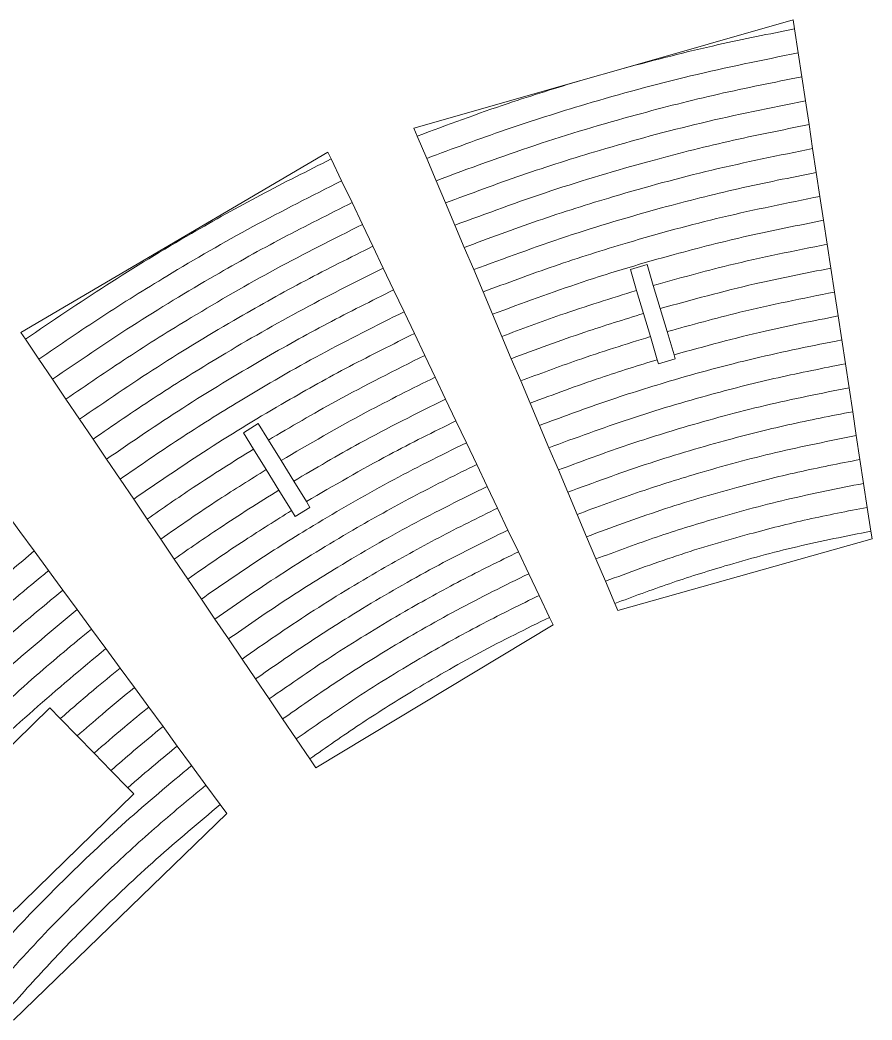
# Model space of a CAD drawing. Header units: millimetres. Extents: x -2136 to 2622, y -2915 to 1925.
# Drawn here: x -1482.1 to -1335.7, y -1954.1 to -1782.3 of the extents above; entities that cross this region are included whole.
import ezdxf

# ---------------------------------------------------------------- set-up
doc = ezdxf.new("R2010")
doc.units = ezdxf.units.MM

msp = doc.modelspace()

# ---------------------------------------------------------------- linework, layer by layer
at = {"color": 7, "linetype": 'Continuous', "lineweight": 15}
for p, q in [((-1378.45, -1790.63), (-1349.27, -1782.31)), ((-1349.27, -1782.31), (-1349.03, -1783.85)), ((-1348.41, -1787.96), (-1349.03, -1783.85)), ((-1348.41, -1787.96), (-1347.78, -1792.07)), ((-1378.45, -1790.63), (-1385.74, -1792.7)), ((-1347.16, -1796.18), (-1347.78, -1792.07)), ((-1414.45, -1800.89), (-1385.74, -1792.7)), ((-1347.16, -1796.18), (-1346.53, -1800.29)), ((-1345.91, -1804.4), (-1346.53, -1800.29)), ((-1413.86, -1802.27), (-1414.45, -1800.89)), ((-1413.86, -1802.27), (-1412.24, -1806.09)), ((-1482, -1836.03), (-1429.21, -1805)), ((-1429.21, -1805), (-1428.64, -1806.19)), ((-1345.91, -1804.4), (-1345.28, -1808.51)), ((-1426.86, -1809.94), (-1428.64, -1806.19)), ((-1410.63, -1809.92), (-1412.24, -1806.09)), ((-1344.66, -1812.62), (-1345.28, -1808.51)), ((-1426.86, -1809.94), (-1425.07, -1813.69)), ((-1410.63, -1809.92), (-1409.01, -1813.74)), ((-1344.66, -1812.62), (-1344.03, -1816.73)), ((-1423.29, -1817.44), (-1425.07, -1813.69)), ((-1407.39, -1817.56), (-1409.01, -1813.74)), ((-1423.29, -1817.44), (-1421.5, -1821.19)), ((-1407.39, -1817.56), (-1405.78, -1821.39)), ((-1343.41, -1820.84), (-1344.03, -1816.73)), ((-1419.71, -1824.94), (-1421.5, -1821.19)), ((-1343.41, -1820.84), (-1342.78, -1824.95)), ((-1404.16, -1825.21), (-1405.78, -1821.39)), ((-1374.37, -1824.34), (-1377.24, -1825.2)), ((-1373.3, -1827.92), (-1374.37, -1824.34)), ((-1419.71, -1824.94), (-1417.93, -1828.69)), ((-1404.16, -1825.21), (-1402.55, -1829.04)), ((-1377.24, -1825.2), (-1376.18, -1828.77)), ((-1342.16, -1829.06), (-1342.78, -1824.95)), ((-1373.3, -1827.92), (-1372.11, -1831.89)), ((-1416.14, -1832.44), (-1417.93, -1828.69)), ((-1400.93, -1832.86), (-1402.55, -1829.04)), ((-1374.99, -1832.74), (-1376.18, -1828.77)), ((-1342.16, -1829.06), (-1341.53, -1833.17)), ((-1416.14, -1832.44), (-1414.36, -1836.19)), ((-1400.93, -1832.86), (-1399.31, -1836.68)), ((-1374.99, -1832.74), (-1373.8, -1836.71)), ((-1370.92, -1835.86), (-1372.11, -1831.89)), ((-1340.91, -1837.28), (-1341.53, -1833.17)), ((-1481.22, -1837.17), (-1482, -1836.03)), ((-1412.57, -1839.94), (-1414.36, -1836.19)), ((-1397.7, -1840.51), (-1399.31, -1836.68)), ((-1372.61, -1840.68), (-1373.8, -1836.71)), ((-1370.92, -1835.86), (-1369.73, -1839.83)), ((-1481.22, -1837.17), (-1478.89, -1840.61)), ((-1340.91, -1837.28), (-1340.28, -1841.39)), ((-1412.57, -1839.94), (-1410.78, -1843.69)), ((-1369.52, -1840.55), (-1369.73, -1839.83)), ((-1476.57, -1844.04), (-1478.89, -1840.61)), ((-1397.7, -1840.51), (-1396.08, -1844.33)), ((-1372.61, -1840.68), (-1372.39, -1841.41)), ((-1372.39, -1841.41), (-1369.52, -1840.55)), ((-1339.66, -1845.5), (-1340.28, -1841.39)), ((-1409, -1847.44), (-1410.78, -1843.69)), ((-1476.57, -1844.04), (-1474.24, -1847.47)), ((-1394.46, -1848.16), (-1396.08, -1844.33)), ((-1339.66, -1845.5), (-1339.03, -1849.61)), ((-1471.91, -1850.91), (-1474.24, -1847.47)), ((-1409, -1847.44), (-1407.21, -1851.19)), ((-1394.46, -1848.16), (-1392.85, -1851.98)), ((-1338.41, -1853.72), (-1339.03, -1849.61)), ((-1471.91, -1850.91), (-1469.58, -1854.34)), ((-1441.19, -1851.67), (-1443.74, -1853.24)), ((-1439.45, -1854.49), (-1441.19, -1851.67)), ((-1405.42, -1854.94), (-1407.21, -1851.19)), ((-1391.23, -1855.8), (-1392.85, -1851.98)), ((-1443.74, -1853.24), (-1442.01, -1856.04)), ((-1338.41, -1853.72), (-1337.78, -1857.83)), ((-1467.26, -1857.77), (-1469.58, -1854.34)), ((-1439.45, -1854.49), (-1437.27, -1858.01)), ((-1405.42, -1854.94), (-1403.64, -1858.69)), ((-1439.83, -1859.57), (-1442.01, -1856.04)), ((-1391.23, -1855.8), (-1389.61, -1859.63)), ((-1467.26, -1857.77), (-1464.93, -1861.21)), ((-1435.09, -1861.54), (-1437.27, -1858.01)), ((-1401.85, -1862.44), (-1403.64, -1858.69)), ((-1337.16, -1861.94), (-1337.78, -1857.83)), ((-1439.83, -1859.57), (-1437.66, -1863.1)), ((-1388, -1863.45), (-1389.61, -1859.63)), ((-1462.6, -1864.64), (-1464.93, -1861.21)), ((-1435.09, -1861.54), (-1432.91, -1865.06)), ((-1401.85, -1862.44), (-1400.07, -1866.19)), ((-1337.16, -1861.94), (-1336.53, -1866.05)), ((-1435.48, -1866.62), (-1437.66, -1863.1)), ((-1388, -1863.45), (-1386.38, -1867.27)), ((-1462.6, -1864.64), (-1460.28, -1868.07)), ((-1432.3, -1866.06), (-1432.91, -1865.06)), ((-1335.91, -1870.16), (-1336.53, -1866.05)), ((-1482.14, -1870.2), (-1484.6, -1866.85)), ((-1435.48, -1866.62), (-1434.85, -1867.64)), ((-1434.85, -1867.64), (-1432.3, -1866.06)), ((-1398.28, -1869.95), (-1400.07, -1866.19)), ((-1384.76, -1871.1), (-1386.38, -1867.27)), ((-1457.95, -1871.51), (-1460.28, -1868.07)), ((-1482.14, -1870.2), (-1479.68, -1873.55)), ((-1398.28, -1869.95), (-1396.49, -1873.7)), ((-1384.76, -1871.1), (-1383.15, -1874.92)), ((-1335.91, -1870.16), (-1335.71, -1871.46)), ((-1457.95, -1871.51), (-1455.62, -1874.94)), ((-1335.71, -1871.46), (-1379.4, -1883.78)), ((-1477.22, -1876.91), (-1479.68, -1873.55)), ((-1394.71, -1877.45), (-1396.49, -1873.7)), ((-1453.29, -1878.37), (-1455.62, -1874.94)), ((-1381.53, -1878.75), (-1383.15, -1874.92)), ((-1477.22, -1876.91), (-1474.76, -1880.26)), ((-1394.71, -1877.45), (-1392.92, -1881.2)), ((-1453.29, -1878.37), (-1450.97, -1881.81)), ((-1381.53, -1878.75), (-1379.91, -1882.57)), ((-1472.31, -1883.61), (-1474.76, -1880.26)), ((-1391.13, -1884.95), (-1392.92, -1881.2)), ((-1448.64, -1885.24), (-1450.97, -1881.81)), ((-1379.4, -1883.78), (-1379.91, -1882.57)), ((-1472.31, -1883.61), (-1469.85, -1886.96)), ((-1391.13, -1884.95), (-1390.52, -1886.24)), ((-1448.64, -1885.24), (-1446.31, -1888.67)), ((-1390.52, -1886.24), (-1431.31, -1910.81)), ((-1467.39, -1890.31), (-1469.85, -1886.96)), ((-1443.98, -1892.11), (-1446.31, -1888.67)), ((-1467.39, -1890.31), (-1464.93, -1893.66)), ((-1443.98, -1892.11), (-1441.66, -1895.54)), ((-1462.47, -1897.02), (-1464.93, -1893.66)), ((-1439.33, -1898.98), (-1441.66, -1895.54)), ((-1462.47, -1897.02), (-1460.01, -1900.37)), ((-1457.56, -1903.72), (-1460.01, -1900.37)), ((-1439.33, -1898.98), (-1437, -1902.41)), ((-1498.38, -1921.35), (-1477.03, -1900.49)), ((-1477.03, -1900.49), (-1475.21, -1902.35)), ((-1475.21, -1902.35), (-1472.31, -1905.32)), ((-1457.56, -1903.72), (-1455.1, -1907.07)), ((-1434.67, -1905.85), (-1437, -1902.41)), ((-1472.31, -1905.32), (-1469.41, -1908.29)), ((-1452.64, -1910.42), (-1455.1, -1907.07)), ((-1434.67, -1905.85), (-1432.34, -1909.28)), ((-1469.41, -1908.29), (-1466.51, -1911.26)), ((-1452.64, -1910.42), (-1450.18, -1913.77)), ((-1431.31, -1910.81), (-1432.34, -1909.28)), ((-1466.51, -1911.26), (-1463.61, -1914.23)), ((-1447.72, -1917.12), (-1450.18, -1913.77)), ((-1462.58, -1915.27), (-1483.93, -1936.14)), ((-1463.61, -1914.23), (-1462.58, -1915.27)), ((-1447.72, -1917.12), (-1446.59, -1918.67)), ((-1446.59, -1918.67), (-1483.23, -1954.14))]:
    msp.add_line(p, q, dxfattribs=at)
for points, knots in [([(-1378.45, -1790.63), (-1373.02, -1789.2), (-1363.28, -1786.65), (-1353.4, -1784.71), (-1349.03, -1783.85)], [0, 0, 0, 0, 0.557895, 1, 1, 1, 1]), ([(-1348.41, -1787.96), (-1354.58, -1789.21), (-1366.86, -1791.7), (-1383.61, -1796.28), (-1398.73, -1801.06), (-1407.75, -1804.42), (-1412.24, -1806.09)], [0, 0, 0, 0, 0.284281, 0.56535, 0.783633, 1, 1, 1, 1]), ([(-1410.63, -1809.92), (-1404.99, -1807.83), (-1393.64, -1803.65), (-1377.4, -1798.82), (-1362.09, -1794.92), (-1352.57, -1793.02), (-1347.78, -1792.07)], [0, 0, 0, 0, 0.275738, 0.554713, 0.776424, 1, 1, 1, 1]), ([(-1413.86, -1802.27), (-1408.68, -1800.34), (-1399.4, -1796.88), (-1389.93, -1793.98), (-1385.74, -1792.7)], [0, 0, 0, 0, 0.55773, 1, 1, 1, 1]), ([(-1347.16, -1796.18), (-1353.14, -1797.39), (-1365.03, -1799.8), (-1381.26, -1804.23), (-1395.91, -1808.86), (-1404.66, -1812.12), (-1409.01, -1813.74)], [0, 0, 0, 0, 0.284177, 0.565209, 0.783528, 1, 1, 1, 1]), ([(-1407.39, -1817.56), (-1401.93, -1815.55), (-1390.93, -1811.49), (-1375.21, -1806.82), (-1360.38, -1803.04), (-1351.16, -1801.21), (-1346.53, -1800.29)], [0, 0, 0, 0, 0.275864, 0.554855, 0.776514, 1, 1, 1, 1]), ([(-1345.91, -1804.4), (-1351.69, -1805.57), (-1363.2, -1807.89), (-1378.91, -1812.19), (-1393.09, -1816.66), (-1401.56, -1819.82), (-1405.78, -1821.39)], [0, 0, 0, 0, 0.284064, 0.565055, 0.783415, 1, 1, 1, 1]), ([(-1481.22, -1837.17), (-1476.59, -1834.03), (-1467.26, -1827.67), (-1453.71, -1819.49), (-1440.82, -1812.29), (-1432.71, -1808.23), (-1428.64, -1806.19)], [0, 0, 0, 0, 0.274782, 0.554468, 0.776828, 1, 1, 1, 1]), ([(-1404.16, -1825.21), (-1398.87, -1823.26), (-1388.23, -1819.33), (-1373.02, -1814.82), (-1358.68, -1811.17), (-1349.76, -1809.4), (-1345.28, -1808.51)], [0, 0, 0, 0, 0.2760006, 0.5550086, 0.7766114, 1, 1, 1, 1]), ([(-1426.86, -1809.94), (-1431.97, -1812.52), (-1442.15, -1817.65), (-1455.84, -1825.57), (-1468.09, -1833.21), (-1475.31, -1838.15), (-1478.89, -1840.61)], [0, 0, 0, 0, 0.283854, 0.565902, 0.784451, 1, 1, 1, 1]), ([(-1344.66, -1812.62), (-1350.25, -1813.75), (-1361.37, -1815.99), (-1376.56, -1820.14), (-1390.28, -1824.47), (-1398.47, -1827.52), (-1402.55, -1829.04)], [0, 0, 0, 0, 0.283941, 0.564888, 0.783292, 1, 1, 1, 1]), ([(-1476.57, -1844.04), (-1472.04, -1840.95), (-1462.9, -1834.72), (-1449.63, -1826.7), (-1437, -1819.65), (-1429.05, -1815.68), (-1425.07, -1813.69)], [0, 0, 0, 0, 0.274907, 0.554637, 0.776959, 1, 1, 1, 1]), ([(-1423.29, -1817.44), (-1428.29, -1819.96), (-1438.27, -1824.97), (-1451.67, -1832.73), (-1463.66, -1840.21), (-1470.73, -1845.06), (-1474.24, -1847.47)], [0, 0, 0, 0, 0.283696, 0.565735, 0.78434, 1, 1, 1, 1]), ([(-1400.93, -1832.86), (-1395.81, -1830.97), (-1385.53, -1827.18), (-1370.82, -1822.81), (-1356.97, -1819.29), (-1348.36, -1817.59), (-1344.03, -1816.73)], [0, 0, 0, 0, 0.276149, 0.555177, 0.776718, 1, 1, 1, 1]), ([(-1471.91, -1850.91), (-1467.48, -1847.88), (-1458.53, -1841.77), (-1445.54, -1833.92), (-1433.17, -1827.01), (-1425.39, -1823.13), (-1421.5, -1821.19)], [0, 0, 0, 0, 0.275043, 0.554822, 0.777103, 1, 1, 1, 1]), ([(-1343.41, -1820.84), (-1349.06, -1821.97), (-1359.11, -1823.98), (-1368.98, -1826.72), (-1373.3, -1827.92)], [0, 0, 0, 0, 0.5623445, 1, 1, 1, 1]), ([(-1419.71, -1824.94), (-1424.61, -1827.4), (-1434.38, -1832.3), (-1447.49, -1839.89), (-1459.23, -1847.22), (-1466.15, -1851.98), (-1469.58, -1854.34)], [0, 0, 0, 0, 0.283523, 0.565551, 0.784219, 1, 1, 1, 1]), ([(-1372.11, -1831.89), (-1366.7, -1830.41), (-1357.01, -1827.74), (-1347.15, -1825.81), (-1342.78, -1824.95)], [0, 0, 0, 0, 0.557705, 1, 1, 1, 1]), ([(-1467.26, -1857.77), (-1462.92, -1854.8), (-1454.16, -1848.81), (-1441.45, -1841.13), (-1429.35, -1834.38), (-1421.74, -1830.59), (-1417.93, -1828.69)], [0, 0, 0, 0, 0.275195, 0.555027, 0.777262, 1, 1, 1, 1]), ([(-1376.18, -1828.77), (-1380.55, -1830.13), (-1388.33, -1832.56), (-1395.97, -1835.43), (-1399.31, -1836.68)], [0, 0, 0, 0, 0.561718, 1, 1, 1, 1]), ([(-1342.16, -1829.06), (-1347.6, -1830.14), (-1357.26, -1832.07), (-1366.76, -1834.71), (-1370.92, -1835.86)], [0, 0, 0, 0, 0.5622653, 1, 1, 1, 1]), ([(-1416.14, -1832.44), (-1420.93, -1834.84), (-1430.49, -1839.62), (-1443.32, -1847.05), (-1454.8, -1854.23), (-1461.57, -1858.89), (-1464.93, -1861.21)], [0, 0, 0, 0, 0.283331, 0.565347, 0.784085, 1, 1, 1, 1]), ([(-1397.7, -1840.51), (-1393.51, -1838.94), (-1386.01, -1836.15), (-1378.36, -1833.78), (-1374.99, -1832.74)], [0, 0, 0, 0, 0.55828, 1, 1, 1, 1]), ([(-1369.73, -1839.83), (-1364.53, -1838.41), (-1355.21, -1835.85), (-1345.73, -1833.99), (-1341.53, -1833.17)], [0, 0, 0, 0, 0.557783, 1, 1, 1, 1]), ([(-1462.6, -1864.64), (-1458.36, -1861.73), (-1449.8, -1855.86), (-1437.36, -1848.34), (-1425.53, -1841.74), (-1418.08, -1838.04), (-1414.36, -1836.19)], [0, 0, 0, 0, 0.275363, 0.555253, 0.777436, 1, 1, 1, 1]), ([(-1373.8, -1836.71), (-1378.01, -1838.02), (-1385.51, -1840.36), (-1392.86, -1843.12), (-1396.08, -1844.33)], [0, 0, 0, 0, 0.561611, 1, 1, 1, 1]), ([(-1340.91, -1837.28), (-1345.92, -1838.28), (-1355.89, -1840.28), (-1369.51, -1843.99), (-1381.82, -1847.87), (-1389.18, -1850.61), (-1392.85, -1851.98)], [0, 0, 0, 0, 0.283499, 0.564284, 0.782851, 1, 1, 1, 1]), ([(-1412.57, -1839.94), (-1417.69, -1842.5), (-1426.81, -1847.05), (-1435.59, -1852.22), (-1439.45, -1854.49)], [0, 0, 0, 0, 0.5609655, 1, 1, 1, 1]), ([(-1394.46, -1848.16), (-1390.43, -1846.65), (-1383.22, -1843.96), (-1375.86, -1841.68), (-1372.61, -1840.68)], [0, 0, 0, 0, 0.55839, 1, 1, 1, 1]), ([(-1391.23, -1855.8), (-1386.64, -1854.11), (-1377.43, -1850.71), (-1364.25, -1846.8), (-1351.85, -1843.66), (-1344.15, -1842.15), (-1340.28, -1841.39)], [0, 0, 0, 0, 0.276686, 0.555784, 0.777099, 1, 1, 1, 1]), ([(-1437.27, -1858.01), (-1432.42, -1855.18), (-1423.75, -1850.11), (-1414.75, -1845.65), (-1410.78, -1843.69)], [0, 0, 0, 0, 0.55929, 1, 1, 1, 1]), ([(-1339.66, -1845.5), (-1344.47, -1846.46), (-1354.06, -1848.37), (-1367.16, -1851.94), (-1379, -1855.67), (-1386.08, -1858.31), (-1389.61, -1859.63)], [0, 0, 0, 0, 0.283321, 0.564041, 0.782674, 1, 1, 1, 1]), ([(-1409, -1847.44), (-1413.96, -1849.91), (-1422.82, -1854.32), (-1431.35, -1859.34), (-1435.09, -1861.54)], [0, 0, 0, 0, 0.5607549, 1, 1, 1, 1]), ([(-1388, -1863.45), (-1383.58, -1861.82), (-1374.72, -1858.55), (-1362.06, -1854.8), (-1350.15, -1851.79), (-1342.75, -1850.33), (-1339.03, -1849.61)], [0, 0, 0, 0, 0.276903, 0.556031, 0.777254, 1, 1, 1, 1]), ([(-1432.91, -1865.06), (-1428.21, -1862.32), (-1419.79, -1857.4), (-1411.06, -1853.09), (-1407.21, -1851.19)], [0, 0, 0, 0, 0.559508, 1, 1, 1, 1]), ([(-1338.41, -1853.72), (-1343.03, -1854.64), (-1352.23, -1856.47), (-1364.8, -1859.89), (-1376.19, -1863.47), (-1382.99, -1866.01), (-1386.38, -1867.27)], [0, 0, 0, 0, 0.283124, 0.563769, 0.782477, 1, 1, 1, 1]), ([(-1405.42, -1854.94), (-1409.89, -1857.16), (-1418.81, -1861.6), (-1430.79, -1868.53), (-1441.51, -1875.25), (-1447.83, -1879.63), (-1450.97, -1881.81)], [0, 0, 0, 0, 0.282622, 0.564591, 0.783582, 1, 1, 1, 1]), ([(-1442.01, -1856.04), (-1445.49, -1858.22), (-1451.67, -1862.09), (-1457.66, -1866.25), (-1460.28, -1868.07)], [0, 0, 0, 0, 0.562807, 1, 1, 1, 1]), ([(-1448.64, -1885.24), (-1444.68, -1882.51), (-1436.7, -1877), (-1425.09, -1869.97), (-1414.05, -1863.83), (-1407.11, -1860.4), (-1403.64, -1858.69)], [0, 0, 0, 0, 0.27599, 0.556097, 0.778084, 1, 1, 1, 1]), ([(-1384.76, -1871.1), (-1380.53, -1869.53), (-1372.02, -1866.39), (-1359.86, -1862.8), (-1348.44, -1859.91), (-1341.34, -1858.52), (-1337.78, -1857.83)], [0, 0, 0, 0, 0.277145, 0.556305, 0.777425, 1, 1, 1, 1]), ([(-1457.95, -1871.51), (-1454.64, -1869.21), (-1448.69, -1865.09), (-1442.55, -1861.27), (-1439.83, -1859.57)], [0, 0, 0, 0, 0.557207, 1, 1, 1, 1]), ([(-1401.85, -1862.44), (-1406.21, -1864.61), (-1414.92, -1868.93), (-1426.61, -1875.69), (-1437.08, -1882.26), (-1443.25, -1886.54), (-1446.31, -1888.67)], [0, 0, 0, 0, 0.282328, 0.564277, 0.783373, 1, 1, 1, 1]), ([(-1337.16, -1861.94), (-1341.59, -1862.81), (-1350.4, -1864.57), (-1362.45, -1867.84), (-1373.37, -1871.28), (-1379.89, -1873.71), (-1383.15, -1874.92)], [0, 0, 0, 0, 0.282904, 0.563467, 0.782258, 1, 1, 1, 1]), ([(-1437.66, -1863.1), (-1441.08, -1865.24), (-1447.16, -1869.05), (-1453.05, -1873.15), (-1455.62, -1874.94)], [0, 0, 0, 0, 0.562736, 1, 1, 1, 1]), ([(-1381.53, -1878.75), (-1377.47, -1877.25), (-1369.32, -1874.24), (-1357.67, -1870.79), (-1346.73, -1868.03), (-1339.94, -1866.71), (-1336.53, -1866.05)], [0, 0, 0, 0, 0.277415, 0.556613, 0.777616, 1, 1, 1, 1]), ([(-1453.29, -1878.37), (-1450.04, -1876.11), (-1444.19, -1872.05), (-1438.15, -1868.29), (-1435.48, -1866.62)], [0, 0, 0, 0, 0.557281, 1, 1, 1, 1]), ([(-1443.98, -1892.11), (-1440.12, -1889.43), (-1432.33, -1884.05), (-1420.99, -1877.18), (-1410.23, -1871.19), (-1403.45, -1867.86), (-1400.07, -1866.19)], [0, 0, 0, 0, 0.276252, 0.556449, 0.778352, 1, 1, 1, 1]), ([(-1398.28, -1869.95), (-1402.53, -1872.05), (-1411.03, -1876.25), (-1422.43, -1882.84), (-1432.65, -1889.27), (-1438.67, -1893.46), (-1441.66, -1895.54)], [0, 0, 0, 0, 0.281998, 0.563923, 0.783138, 1, 1, 1, 1]), ([(-1335.91, -1870.16), (-1340.14, -1870.99), (-1348.57, -1872.66), (-1360.1, -1875.79), (-1370.55, -1879.08), (-1376.8, -1881.41), (-1379.91, -1882.57)], [0, 0, 0, 0, 0.282657, 0.563126, 0.782012, 1, 1, 1, 1]), ([(-1524.24, -1916.18), (-1519.65, -1911.18), (-1510.42, -1901.13), (-1495.57, -1886.87), (-1485, -1878.01), (-1479.68, -1873.55)], [0, 0, 0, 0, 0.3298046, 0.6628913, 1, 1, 1, 1]), ([(-1439.33, -1898.98), (-1435.56, -1896.36), (-1427.96, -1891.09), (-1416.9, -1884.39), (-1406.4, -1878.55), (-1399.79, -1875.31), (-1396.49, -1873.7)], [0, 0, 0, 0, 0.276548, 0.556846, 0.778654, 1, 1, 1, 1]), ([(-1477.22, -1876.91), (-1481.07, -1880.09), (-1488.73, -1886.42), (-1495.99, -1893.22), (-1499.6, -1896.6)], [0, 0, 0, 0, 0.502299, 1, 1, 1, 1]), ([(-1394.71, -1877.45), (-1398.85, -1879.49), (-1407.13, -1883.58), (-1418.25, -1890), (-1428.22, -1896.27), (-1434.08, -1900.37), (-1437, -1902.41)], [0, 0, 0, 0, 0.281624, 0.563523, 0.782871, 1, 1, 1, 1]), ([(-1496.7, -1899.57), (-1493.16, -1896.25), (-1486.05, -1889.59), (-1478.54, -1883.38), (-1474.76, -1880.26)], [0, 0, 0, 0, 0.497802, 1, 1, 1, 1]), ([(-1434.67, -1905.85), (-1430.99, -1903.29), (-1423.59, -1898.14), (-1412.8, -1891.59), (-1402.57, -1885.91), (-1396.13, -1882.77), (-1392.92, -1881.2)], [0, 0, 0, 0, 0.276884, 0.557297, 0.778997, 1, 1, 1, 1]), ([(-1472.31, -1883.61), (-1476, -1886.67), (-1483.36, -1892.75), (-1490.33, -1899.28), (-1493.81, -1902.53)], [0, 0, 0, 0, 0.502093, 1, 1, 1, 1]), ([(-1391.13, -1884.95), (-1395.16, -1886.93), (-1403.24, -1890.9), (-1414.07, -1897.16), (-1423.78, -1903.28), (-1429.5, -1907.29), (-1432.34, -1909.28)], [0, 0, 0, 0, 0.281199, 0.563068, 0.782568, 1, 1, 1, 1]), ([(-1490.91, -1905.5), (-1487.09, -1901.93), (-1480.25, -1895.55), (-1473.04, -1889.59), (-1469.85, -1886.96)], [0, 0, 0, 0, 0.5580128, 1, 1, 1, 1]), ([(-1467.39, -1890.31), (-1471.57, -1893.8), (-1479.9, -1900.74), (-1490.86, -1911.08), (-1500.56, -1920.91), (-1506.2, -1927.16), (-1509.01, -1930.28)], [0, 0, 0, 0, 0.2826847, 0.5630037, 0.7820845, 1, 1, 1, 1]), ([(-1475.21, -1902.35), (-1473.32, -1900.7), (-1469.94, -1897.76), (-1466.46, -1894.92), (-1464.93, -1893.66)], [0, 0, 0, 0, 0.558992, 1, 1, 1, 1]), ([(-1462.47, -1897.02), (-1464.33, -1898.54), (-1467.65, -1901.26), (-1470.89, -1904.08), (-1472.31, -1905.32)], [0, 0, 0, 0, 0.560915, 1, 1, 1, 1]), ([(-1469.41, -1908.29), (-1467.68, -1906.79), (-1464.58, -1904.1), (-1461.41, -1901.51), (-1460.01, -1900.37)], [0, 0, 0, 0, 0.559148, 1, 1, 1, 1]), ([(-1457.56, -1903.72), (-1459.25, -1905.11), (-1462.27, -1907.58), (-1465.21, -1910.14), (-1466.51, -1911.26)], [0, 0, 0, 0, 0.560761, 1, 1, 1, 1]), ([(-1463.61, -1914.23), (-1462.04, -1912.87), (-1459.23, -1910.45), (-1456.36, -1908.1), (-1455.1, -1907.07)], [0, 0, 0, 0, 0.559302, 1, 1, 1, 1]), ([(-1452.64, -1910.42), (-1456.46, -1913.61), (-1464.08, -1919.97), (-1474.1, -1929.47), (-1482.99, -1938.54), (-1488.16, -1944.31), (-1490.74, -1947.19)], [0, 0, 0, 0, 0.281497, 0.561572, 0.78113, 1, 1, 1, 1]), ([(-1487.69, -1950.01), (-1484.45, -1946.4), (-1477.95, -1939.17), (-1468.3, -1929.63), (-1459.05, -1921.14), (-1453.14, -1916.23), (-1450.18, -1913.77)], [0, 0, 0, 0, 0.2789342, 0.5586026, 0.778863, 1, 1, 1, 1]), ([(-1447.72, -1917.12), (-1451.42, -1920.21), (-1458.8, -1926.38), (-1468.51, -1935.6), (-1477.13, -1944.41), (-1482.14, -1950.03), (-1484.65, -1952.83)], [0, 0, 0, 0, 0.2810265, 0.5610055, 0.780754, 1, 1, 1, 1])]:
    msp.add_open_spline(points, degree=3, knots=knots, dxfattribs=at)

doc.saveas('drawing.dxf')
